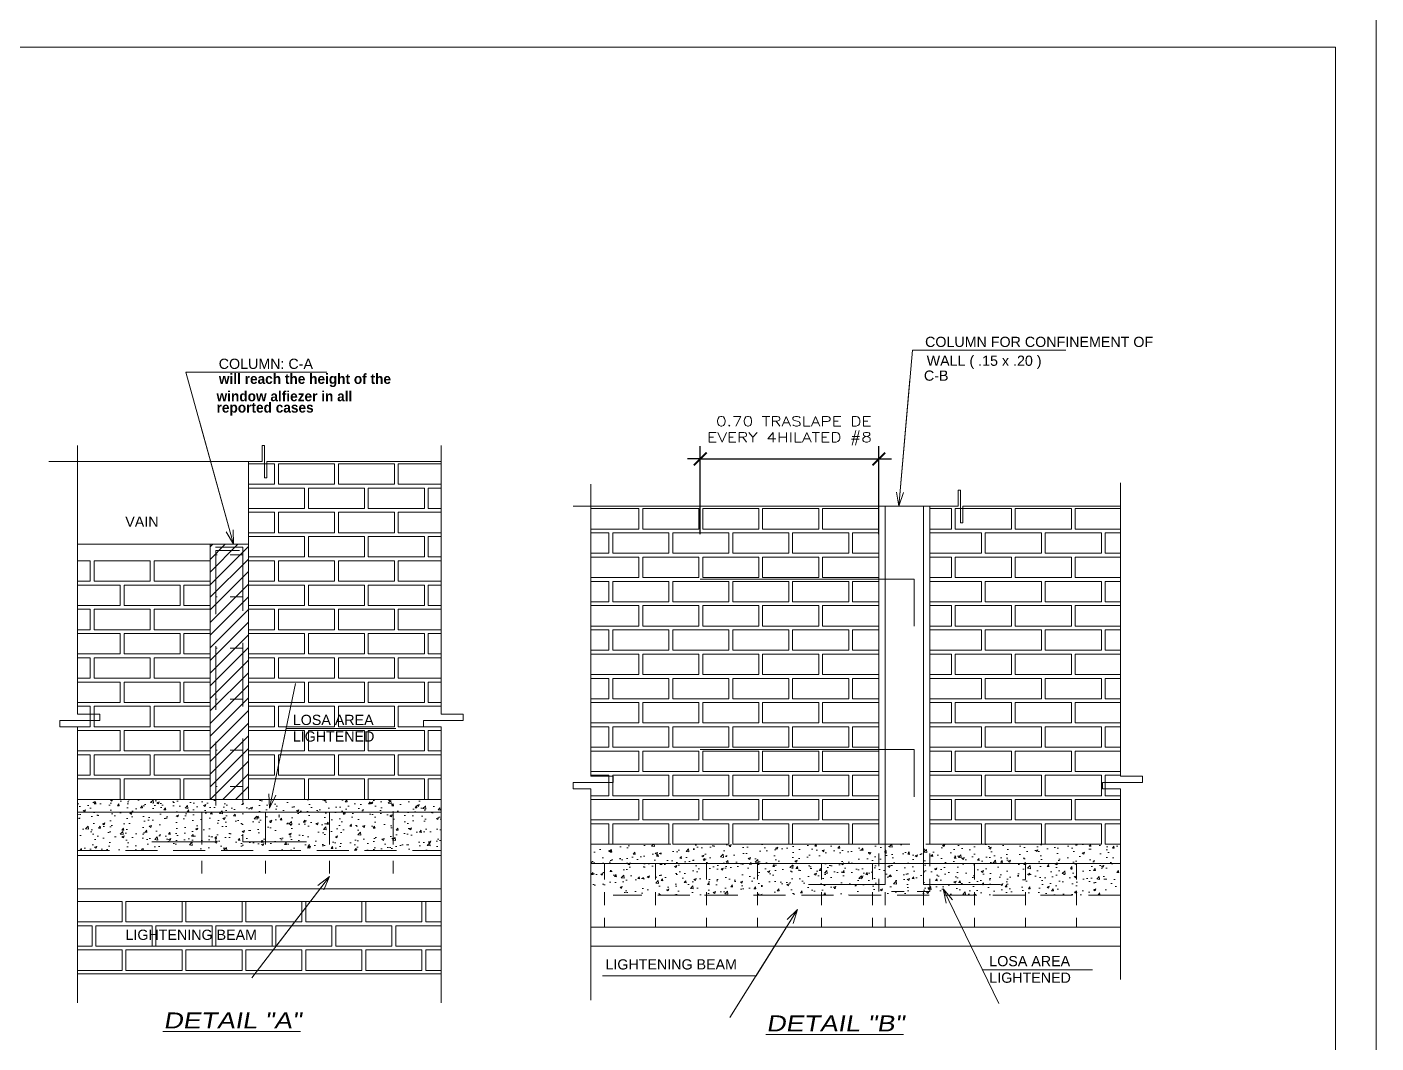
# Model space of a CAD drawing. Header units: millimetres. Extents: x -59 to 123, y 54 to 155.
# Drawn here: x 112.51 to 123.08, y 116.58 to 124.54 of the extents above; entities that cross this region are included whole.
import ezdxf

# ---------------------------------------------------------------- set-up
doc = ezdxf.new("R2010")
doc.units = ezdxf.units.MM
for name, pattern in [('CONTINUA', [0]), ('DASHDOT', [25.4, 12.7, -6.35, 0, -6.35]), ('DASHED', [0.75, 0.5, -0.25]), ('DASHED2', [0.375, 0.25, -0.125]), ('RAYITAS', [0.375, 0.25, -0.125])]:
    doc.linetypes.add(name, pattern=pattern)
doc.layers.get('0').update_dxf_attribs({"lineweight": 9})
doc.layers.get('Defpoints').update_dxf_attribs({"lineweight": 0})
for name, color, linetype, lineweight in [('.pluma1', 7, 'Continuous', 9), ('ACERO', 150, 'CONTINUA', 40), ('COTAS', 8, 'Continuous', 5), ('DET-CORTE', 86, 'Continuous', 50), ('PLUMA 2 NUEVA', 7, 'Continuous', 25), ('TEXTOS', 3, 'Continuous', 0), ('textura', 253, 'Continuous', 0), ('VIGAS', 2, 'Continuous', 25), ('viguetas', 254, 'DASHED2', 9)]:
    doc.layers.add(name, color=color, linetype=linetype, lineweight=lineweight)
doc.styles.add('ARIAL', font='arial.ttf')
doc.styles.add('LUIS', font='arial.ttf')
doc.styles.add('R80-50', font='ROMANS.shx', dxfattribs={"width": 1.3, "height": 0.075})
doc.styles.add('style2', font='bgothm.ttf')
doc.dimstyles.new('1-50', dxfattribs={"dimtxt": 0.1, "dimasz": 0.1, "dimexe": 0.1, "dimexo": 0.1, "dimgap": 0.1, "dimtad": 1, "dimzin": 1, "dimdsep": 46, "dimtxsty": 'R80-50', "dimblk": 'ARCHTICK', "dimcen": 0.09, "dimdle": 0.1, "dimclrt": 94, "dimaunit": 1, "dimadec": 4, "dimazin": 0, "dimtfac": 1, "dimtix": 1, "dimtmove": 0, "dimatfit": 3, "dimldrblk": 'ARCHTICK', "dimfxl": 1, "dimtolj": 1, "dimtzin": 0, "dimarcsym": 0})
doc.dimstyles.new('luis', dxfattribs={"dimtxt": 0.08, "dimasz": 0.05, "dimexe": 0.05, "dimexo": 0.1, "dimgap": 0.05, "dimtad": 2, "dimzin": 4, "dimdsep": 46, "dimtxsty": 'LUIS', "dimblk": 'ARCHTICK', "dimcen": 2, "dimdle": 0.05, "dimclrd": 256, "dimclre": 256, "dimclrt": 56, "dimaunit": 1, "dimadec": 0, "dimazin": 0, "dimtfac": 1, "dimtix": 1, "dimtmove": 0, "dimatfit": 3, "dimfxl": 1, "dimlwd": -1, "dimlwe": -1, "dimarcsym": 0})

# ---------------------------------------------------------------- blocks, each defined once
blk = doc.blocks.new('_ArchTick')
at = {"color": 0, "linetype": 'ByBlock', "const_width": 0.15}
blk.add_lwpolyline([(-0.5, -0.5), (0.5, 0.5)], dxfattribs=at)
blk = doc.blocks.new('*D911')
at = {"layer": 'COTAS', "color": 0, "lineweight": -2, "transparency": 16777216}
for p, q in [((117.786, 120.569), (117.786, 121.259)), ((119.186, 120.569), (119.186, 121.259)), ((117.786, 121.159), (117.686, 121.159)), ((117.786, 121.159), (119.186, 121.159)), ((119.186, 121.159), (119.286, 121.159))]:
    blk.add_line(p, q, dxfattribs=at)
at = {"layer": 'Defpoints', "color": 0, "transparency": 16777216}
for p in [(119.186, 121.159), (117.786, 120.469), (119.186, 120.469)]:
    blk.add_point(p, dxfattribs=at)
at = {"layer": 'COTAS', "color": 0, "lineweight": -2, "transparency": 16777216, "xscale": 0.1, "yscale": 0.1, "zscale": 0.1}
blk.add_blockref('_ArchTick', (117.786, 121.159), dxfattribs=at)
at = {"layer": 'COTAS', "color": 0, "lineweight": -2, "transparency": 16777216, "xscale": 0.1, "yscale": 0.1, "zscale": 0.1, "rotation": 180}
blk.add_blockref('_ArchTick', (119.186, 121.159), dxfattribs=at)
at = {"layer": 'COTAS', "color": 94, "lineweight": 5, "transparency": 16777216, "insert": (118.486, 121.379), "char_height": 0.075, "attachment_point": 5, "style": 'R80-50'}
blk.add_mtext('\\A1; 0.70 TRASLAPE DE\\PEVERY 4HILATED #8', dxfattribs=at)

msp = doc.modelspace()

# ---------------------------------------------------------------- hatches: boundary and pattern name
at = {"layer": 'textura', "linetype": 'CONTINUA', "lineweight": 5}
h = msp.add_hatch(dxfattribs=at)
h.set_pattern_fill('_USER', color=256, scale=0.07, angle=45, style=0, pattern_type=0)
h.set_pattern_definition([(45, (113.94428, 118.490545), (-0.0494975, 0.0494975), [])])
h.paths.add_polyline_path([(114.2003, 120.4063), (113.9882, 120.4063), (113.9882, 120.0769), (114.2003, 120.0769)], flags=17)
h.paths.add_polyline_path([(114.2443, 120.4905), (113.9443, 120.4905), (113.9443, 118.4905), (113.9882, 118.4905), (113.9882, 120.4063), (114.2003, 120.4063), (114.2003, 118.4905), (114.2443, 118.4905)])
h.paths.add_polyline_path([(114.2003, 120.0769), (113.9882, 120.0769), (113.9882, 119.6769), (114.2003, 119.6769)], flags=17)
h.paths.add_polyline_path([(114.2003, 119.6769), (113.9882, 119.6769), (113.9882, 119.2769), (114.2003, 119.2769)], flags=17)
h.paths.add_polyline_path([(114.2003, 119.2769), (113.9882, 119.2769), (113.9882, 118.8769), (114.2003, 118.8769)], flags=17)
h.paths.add_polyline_path([(114.2003, 118.8769), (113.9882, 118.8769), (113.9882, 118.5905), (114.2003, 118.5905)], flags=17)
h.paths.add_polyline_path([(114.2003, 118.5905), (113.9882, 118.5905), (113.9882, 118.4905), (114.2003, 118.4905)], flags=17)
at = {"layer": 'textura', "linetype": 'CONTINUA', "lineweight": 5, "ltscale": 0.01}
h = msp.add_hatch(dxfattribs=at)
h.set_pattern_fill('AR-CONC', color=256, scale=0.001, style=0)
h.set_pattern_definition([(50, (113.18019, 221.64118), (0.18218467, -0.01593909), [0.01905, -0.20955]), (355, (113.18019, 221.64118), (-0.03524283, 0.19105664), [0.01524, -0.16764]), (100.451, (113.19537, 221.63985), (0.1469425, 0.1751167), [0.01619, -0.17809]), (46.1842, (113.18019, 221.69198), (0.27107904, -0.04204233), [0.028575, -0.314325]), (96.6356, (113.20278, 221.68848), (0.23740423, 0.24742556), [0.024285, -0.267135]), (351.184, (113.1802, 221.69198), (0.2374046, 0.2474251), [0.02286, -0.25146]), (21, (113.20559, 221.67928), (0.15161488, -0.10226552), [0.01905, -0.20955]), (326, (113.20559, 221.67928), (0.06180203, 0.18418797), [0.01524, -0.16764]), (71.4514, (113.21822, 221.67076), (0.2134165, 0.08192286), [0.01619, -0.17809]), (37.5, (113.18019, 221.64118), (0.003088603, 0.08455504), [0, -0.165608, 0, -0.17018, 0, -0.168275]), (7.5, (113.18019, 221.64118), (0.06681966, 0.100180575), [0, -0.097028, 0, -0.161798, 0, -0.064135]), (327.5, (113.123546, 221.64118), (0.135590595, -0.005728744), [0, -0.0635, 0, -0.19812, 0, -0.26289]), (317.5, (113.09815, 221.64118), (0.14812918, 0.02542649), [0, -0.08255, 0, -0.131572, 0, -0.18669])])
h.paths.add_polyline_path([(112.9055, 118.3905), (112.9055, 118.0905), (113.8793, 118.0905), (113.8793, 118.3905)])
h.paths.add_polyline_path([(113.9882, 118.3905), (113.8793, 118.3905), (113.8793, 118.1579), (113.9882, 118.1579)], flags=17)
h.paths.add_polyline_path([(114.3793, 118.0905), (114.3793, 118.1579), (114.2003, 118.1579), (114.2003, 118.3905), (113.9882, 118.3905), (113.9882, 118.1579), (113.8793, 118.1579), (113.8793, 118.0905)])
h.paths.add_polyline_path([(114.3793, 118.3905), (114.2003, 118.3905), (114.2003, 118.1579), (114.3793, 118.1579)])
h.paths.add_polyline_path([(114.3793, 118.3905), (114.3793, 118.0905), (114.8793, 118.0905), (114.8793, 118.3905)])
h.paths.add_polyline_path([(115.3793, 118.0905), (115.3793, 118.3905), (114.8793, 118.3905), (114.8793, 118.0905)])
h.paths.add_polyline_path([(115.3793, 118.0905), (115.7558, 118.0905), (115.7558, 118.3905), (115.3793, 118.3905)])
h.paths.add_polyline_path([(115.7558, 118.3905), (115.7558, 118.4905), (115.6543, 118.4905), (114.2003, 118.4905), (114.2003, 118.3905)])
h.paths.add_polyline_path([(113.9882, 118.4905), (113.9882, 118.3905), (114.2003, 118.3905), (114.2003, 118.4905)])
h.paths.add_polyline_path([(113.9882, 118.3905), (113.9882, 118.4905), (112.9055, 118.4905), (112.9055, 118.3905)])
h = msp.add_hatch(dxfattribs=at)
h.set_pattern_fill('AR-CONC', color=256, scale=0.001, style=0)
h.set_pattern_definition([(50, (118.40054, 228.48972), (0.18218467, -0.01593909), [0.01905, -0.20955]), (355, (118.40054, 228.48972), (-0.03524283, 0.19105664), [0.01524, -0.16764]), (100.451, (118.41572, 228.48839), (0.1469425, 0.1751167), [0.01619, -0.17809]), (46.1842, (118.40054, 228.54052), (0.27107904, -0.04204233), [0.028575, -0.314325]), (96.6356, (118.42313, 228.537), (0.23740423, 0.24742556), [0.024285, -0.267135]), (351.184, (118.40054, 228.54052), (0.2374046, 0.2474251), [0.02286, -0.25146]), (21, (118.42594, 228.52782), (0.15161488, -0.10226552), [0.01905, -0.20955]), (326, (118.42594, 228.52782), (0.06180203, 0.18418797), [0.01524, -0.16764]), (71.4514, (118.43857, 228.5193), (0.2134165, 0.08192286), [0.01619, -0.17809]), (37.5, (118.400535, 228.489717), (0.003088603, 0.08455504), [0, -0.165608, 0, -0.17018, 0, -0.168275]), (7.5, (118.400535, 228.48972), (0.06681966, 0.100180575), [0, -0.097028, 0, -0.161798, 0, -0.064135]), (327.5, (118.343893, 228.489717), (0.135590595, -0.005728744), [0, -0.0635, 0, -0.19812, 0, -0.26289]), (317.5, (118.31849, 228.48972), (0.14812918, 0.02542649), [0, -0.08255, 0, -0.131572, 0, -0.18669])])
h.paths.add_polyline_path([(121.0797, 117.7393), (121.0797, 118.1393), (116.9296, 118.1393), (116.9296, 117.7845), (117.1026, 117.7845), (117.1026, 117.7393)])

# ---------------------------------------------------------------- linework, layer by layer
at = {"layer": '.pluma1', "linetype": 'CONTINUA', "lineweight": 5}
for p, q in [((119.1855, 118.1393), (119.1855, 120.7876)), ((119.5855, 118.1393), (119.5855, 120.7876))]:
    msp.add_line(p, q, dxfattribs=at)
at = {"layer": '.pluma1', "linetype": 'DASHED', "lineweight": 5, "ltscale": 0.1}
for p, q in [((119.1855, 117.7675), (119.1855, 118.115)), ((119.5855, 117.7675), (119.5855, 118.1189))]:
    msp.add_line(p, q, dxfattribs=at)
msp.add_lwpolyline([(119.5855, 117.7675), (119.1855, 117.7675)], dxfattribs=at)
at = {"layer": 'ACERO', "linetype": 'CONTINUA', "lineweight": 5}
msp.add_line((112.9055, 118.0515), (115.7558, 118.0515), dxfattribs=at)
at = {"layer": 'ACERO', "lineweight": 5}
for p, q in [((116.9296, 117.9893), (121.0797, 117.9893)), ((121.0797, 117.4893), (116.9296, 117.4893))]:
    msp.add_line(p, q, dxfattribs=at)
for points in [[(119.2355, 120.7876), (119.2355, 117.8227), (118.6355, 117.8227)], [(119.5355, 120.7876), (119.5355, 117.8227), (120.1355, 117.8227)], [(117.7855, 120.2178), (119.4619, 120.2178), (119.4619, 119.8473)], [(117.7855, 118.882), (119.4619, 118.882), (119.4619, 118.5114)]]:
    msp.add_lwpolyline(points, dxfattribs=at)
at = {"layer": 'ACERO', "linetype": 'DASHED', "lineweight": 5}
for points in [[(113.9855, 120.4679), (114.2003, 120.4679), (114.2003, 118.1579), (114.8003, 118.1579)], [(114.175, 120.4423), (113.9882, 120.4423), (113.9882, 118.1579), (113.3882, 118.1579)]]:
    msp.add_lwpolyline(points, dxfattribs=at)
at = {"layer": 'ACERO', "linetype": 'CONTINUA', "lineweight": 5}
for points in [[(112.9055, 118.3905), (115.7558, 118.3905)], [(112.9055, 117.7905), (115.7558, 117.7905)]]:
    msp.add_lwpolyline(points, dxfattribs=at)
at = {"layer": 'COTAS', "lineweight": 5}
for points in [[(112.9055, 121.2644), (112.9055, 119.1589), (113.0785, 119.1589), (113.0785, 119.11), (112.7658, 119.11), (112.7658, 119.0598), (112.9055, 119.0598), (112.9055, 116.8968)], [(115.7558, 121.2644), (115.7558, 119.1589), (115.9287, 119.1589), (115.9287, 119.11), (115.6161, 119.11), (115.6161, 119.0598), (115.7558, 119.0598), (115.7558, 116.8968)], [(116.9296, 120.9605), (116.9296, 118.673), (117.1026, 118.673), (117.1026, 118.6241), (116.7899, 118.6241), (116.7899, 118.574), (116.9296, 118.574), (116.9296, 116.9171)], [(121.0797, 120.9708), (121.0797, 118.673), (121.2526, 118.673), (121.2526, 118.6241), (120.94, 118.6241), (120.94, 118.574), (121.0797, 118.574), (121.0797, 117.0793)]]:
    msp.add_lwpolyline(points, dxfattribs=at)
at = {"layer": 'Defpoints', "lineweight": 5, "ltscale": 0.5}
msp.add_lwpolyline([(78.8336, 94.9209), (123.0836, 94.9209), (123.0836, 124.7036), (78.8336, 124.7036)], close=True, dxfattribs=at)
at = {"layer": 'DET-CORTE', "lineweight": 5, "ltscale": 0.5}
msp.add_lwpolyline([(79.1516, 95.2389), (122.7657, 95.2389), (122.7657, 124.3856), (79.1516, 124.3856)], close=True, dxfattribs=at)
at = {"layer": 'PLUMA 2 NUEVA', "linetype": 'RAYITAS', "lineweight": 5}
for p, q in [((116.9296, 118.1393), (121.0797, 118.1393)), ((121.0797, 117.7393), (117.1026, 117.7393))]:
    msp.add_line(p, q, dxfattribs=at)
at = {"layer": 'PLUMA 2 NUEVA', "linetype": 'DASHDOT', "lineweight": 5, "ltscale": 0.01}
for p, q in [((117.0355, 117.9893), (117.0355, 117.4893)), ((117.4355, 117.9893), (117.4355, 117.4893)), ((117.8355, 117.9893), (117.8355, 117.4893)), ((118.2355, 117.9893), (118.2355, 117.4893)), ((118.7355, 117.9893), (118.7355, 117.4893)), ((119.1355, 117.9893), (119.1355, 117.4893)), ((119.2355, 117.9893), (119.2355, 117.4893)), ((119.5355, 117.9893), (119.5355, 117.4893)), ((119.9355, 117.9893), (119.9355, 117.4893)), ((120.3355, 117.9893), (120.3355, 117.4893)), ((120.7355, 117.9893), (120.7355, 117.4893))]:
    msp.add_line(p, q, dxfattribs=at)
at = {"layer": 'PLUMA 2 NUEVA', "linetype": 'CONTINUA', "lineweight": 5}
msp.add_line((116.9296, 117.3393), (121.0797, 117.3393), dxfattribs=at)
at = {"layer": 'textura', "linetype": 'CONTINUA', "lineweight": 5}
for p, q in [((113.9443, 120.4905), (113.9443, 118.4905)), ((114.2443, 120.4905), (114.2443, 118.4905))]:
    msp.add_line(p, q, dxfattribs=at)
for points in [[(112.6793, 121.1388), (114.353, 121.1388), (114.353, 121.2655), (114.3712, 121.2655), (114.3712, 121.0097), (114.3894, 121.0097), (114.3894, 121.1388), (115.7558, 121.1388)], [(112.9055, 120.4905), (114.2443, 120.4905), (114.2443, 121.1388)], [(114.2443, 121.1205), (114.4493, 121.1205), (114.4493, 120.9605), (114.2443, 120.9605)], [(115.7558, 121.1205), (115.4193, 121.1205), (115.4193, 120.9605), (115.7558, 120.9605)], [(115.7558, 120.9305), (115.6543, 120.9305), (115.6543, 120.7705), (115.7558, 120.7705)], [(116.7899, 120.7876), (119.8071, 120.7876), (119.8071, 120.9142), (119.8252, 120.9142), (119.8252, 120.6584), (119.8434, 120.6584), (119.8434, 120.7876), (121.0797, 120.7876)], [(116.9296, 120.7693), (117.3055, 120.7693), (117.3055, 120.6093), (116.9296, 120.6093)], [(121.0797, 120.7693), (120.7255, 120.7693), (120.7255, 120.6093), (121.0797, 120.6093)], [(114.2443, 120.7405), (114.4493, 120.7405), (114.4493, 120.5805), (114.2443, 120.5805)], [(115.7558, 120.7405), (115.4193, 120.7405), (115.4193, 120.5805), (115.7558, 120.5805)], [(116.9296, 120.4193), (117.0705, 120.4193), (117.0705, 120.5793), (116.9296, 120.5793)], [(121.0797, 120.5793), (120.9605, 120.5793), (120.9605, 120.4193), (121.0797, 120.4193)], [(115.7558, 120.5505), (115.6543, 120.5505), (115.6543, 120.3905), (115.7558, 120.3905)], [(112.9055, 120.2005), (113.0043, 120.2005), (113.0043, 120.3605), (112.9055, 120.3605)], [(114.2443, 120.3605), (114.4493, 120.3605), (114.4493, 120.2005), (114.2443, 120.2005)], [(115.7558, 120.3605), (115.4193, 120.3605), (115.4193, 120.2005), (115.7558, 120.2005)], [(116.9296, 120.3893), (117.3055, 120.3893), (117.3055, 120.2293), (116.9296, 120.2293)], [(121.0797, 120.3893), (120.7255, 120.3893), (120.7255, 120.2293), (121.0797, 120.2293)], [(112.9055, 120.0105), (113.2393, 120.0105), (113.2393, 120.1705), (112.9055, 120.1705)], [(115.7558, 120.1705), (115.6543, 120.1705), (115.6543, 120.0105), (115.7558, 120.0105)], [(116.9296, 120.0393), (117.0705, 120.0393), (117.0705, 120.1993), (116.9296, 120.1993)], [(121.0797, 120.1993), (120.9605, 120.1993), (120.9605, 120.0393), (121.0797, 120.0393)], [(112.9055, 119.8205), (113.0043, 119.8205), (113.0043, 119.9805), (112.9055, 119.9805)], [(114.2443, 119.9805), (114.4493, 119.9805), (114.4493, 119.8205), (114.2443, 119.8205)], [(115.7558, 119.9805), (115.4193, 119.9805), (115.4193, 119.8205), (115.7558, 119.8205)], [(116.9296, 120.0093), (117.3055, 120.0093), (117.3055, 119.8493), (116.9296, 119.8493)], [(121.0797, 120.0093), (120.7255, 120.0093), (120.7255, 119.8493), (121.0797, 119.8493)], [(116.9296, 119.6593), (117.0705, 119.6593), (117.0705, 119.8193), (116.9296, 119.8193)], [(121.0797, 119.8193), (120.9605, 119.8193), (120.9605, 119.6593), (121.0797, 119.6593)], [(112.9055, 119.6305), (113.2393, 119.6305), (113.2393, 119.7905), (112.9055, 119.7905)], [(115.7558, 119.7905), (115.6543, 119.7905), (115.6543, 119.6305), (115.7558, 119.6305)], [(116.9296, 119.6293), (117.3055, 119.6293), (117.3055, 119.4693), (116.9296, 119.4693)], [(121.0797, 119.6293), (120.7255, 119.6293), (120.7255, 119.4693), (121.0797, 119.4693)], [(112.9055, 119.4405), (113.0043, 119.4405), (113.0043, 119.6005), (112.9055, 119.6005)], [(114.2443, 119.6005), (114.4493, 119.6005), (114.4493, 119.4405), (114.2443, 119.4405)], [(115.7558, 119.6005), (115.4193, 119.6005), (115.4193, 119.4405), (115.7558, 119.4405)], [(112.9055, 119.2505), (113.2393, 119.2505), (113.2393, 119.4105), (112.9055, 119.4105)], [(115.7558, 119.4105), (115.6543, 119.4105), (115.6543, 119.2505), (115.7558, 119.2505)], [(116.9296, 119.2793), (117.0705, 119.2793), (117.0705, 119.4393), (116.9296, 119.4393)], [(121.0797, 119.4393), (120.9605, 119.4393), (120.9605, 119.2793), (121.0797, 119.2793)], [(112.7658, 119.0605), (113.0043, 119.0605), (113.0043, 119.2205), (112.9055, 119.2205)], [(114.2443, 119.2205), (114.4493, 119.2205), (114.4493, 119.0605), (114.2443, 119.0605)], [(115.7558, 119.2205), (115.4193, 119.2205), (115.4193, 119.0605), (115.6161, 119.0605)], [(116.9296, 119.2493), (117.3055, 119.2493), (117.3055, 119.0893), (116.9296, 119.0893)], [(121.0797, 119.2493), (120.7255, 119.2493), (120.7255, 119.0893), (121.0797, 119.0893)], [(112.9055, 118.8705), (113.2393, 118.8705), (113.2393, 119.0305), (112.9055, 119.0305)], [(115.7558, 119.0305), (115.6543, 119.0305), (115.6543, 118.8705), (115.7558, 118.8705)], [(116.9296, 118.8993), (117.0705, 118.8993), (117.0705, 119.0593), (116.9296, 119.0593)], [(121.0797, 119.0593), (120.9605, 119.0593), (120.9605, 118.8993), (121.0797, 118.8993)], [(116.9296, 118.8693), (117.3055, 118.8693), (117.3055, 118.7093), (116.9296, 118.7093)], [(121.0797, 118.8693), (120.7255, 118.8693), (120.7255, 118.7093), (121.0797, 118.7093)], [(112.9055, 118.6805), (113.0043, 118.6805), (113.0043, 118.8405), (112.9055, 118.8405)], [(114.2443, 118.8405), (114.4493, 118.8405), (114.4493, 118.6805), (114.2443, 118.6805)], [(115.7558, 118.8405), (115.4193, 118.8405), (115.4193, 118.6805), (115.7558, 118.6805)], [(116.9296, 118.5193), (117.0705, 118.5193), (117.0705, 118.6793), (116.9296, 118.6793)], [(121.0797, 118.6793), (120.9605, 118.6793), (120.9605, 118.5193), (121.0797, 118.5193)], [(112.9055, 118.4905), (113.2393, 118.4905), (113.2393, 118.6505), (112.9055, 118.6505)], [(115.7558, 118.6505), (115.6543, 118.6505), (115.6543, 118.4905), (115.7558, 118.4905)], [(116.9296, 118.4893), (117.3055, 118.4893), (117.3055, 118.3293), (116.9296, 118.3293)], [(121.0797, 118.4893), (120.7255, 118.4893), (120.7255, 118.3293), (121.0797, 118.3293)], [(116.9296, 118.1393), (117.0705, 118.1393), (117.0705, 118.2993), (116.9296, 118.2993)], [(121.0797, 118.2993), (120.9605, 118.2993), (120.9605, 118.1393), (121.0797, 118.1393)], [(112.9055, 117.5305), (113.2543, 117.5305), (113.2543, 117.6905), (112.9055, 117.6905)], [(115.7558, 117.6905), (115.6343, 117.6905), (115.6343, 117.5305), (115.7558, 117.5305)], [(112.9055, 117.5005), (113.0193, 117.5005), (113.0193, 117.3405), (112.9055, 117.3405)], [(115.7558, 117.3405), (115.3993, 117.3405), (115.3993, 117.5005), (115.7558, 117.5005)], [(112.9055, 117.1505), (113.2543, 117.1505), (113.2543, 117.3105), (112.9055, 117.3105)], [(115.7558, 117.3105), (115.6343, 117.3105), (115.6343, 117.1505), (115.7558, 117.1505)], [(112.9055, 117.1236), (115.7558, 117.1236)]]:
    msp.add_lwpolyline(points, dxfattribs=at)
for points in [[(114.9193, 121.1205), (114.4793, 121.1205), (114.4793, 120.9605), (114.9193, 120.9605)], [(114.9493, 121.1205), (115.3893, 121.1205), (115.3893, 120.9605), (114.9493, 120.9605)], [(114.6843, 120.9305), (114.2443, 120.9305), (114.2443, 120.7705), (114.6843, 120.7705)], [(115.1543, 120.9305), (114.7143, 120.9305), (114.7143, 120.7705), (115.1543, 120.7705)], [(115.6243, 120.9305), (115.1843, 120.9305), (115.1843, 120.7705), (115.6243, 120.7705)], [(117.7755, 120.7693), (117.3355, 120.7693), (117.3355, 120.6093), (117.7755, 120.6093)], [(117.8055, 120.7693), (118.2455, 120.7693), (118.2455, 120.6093), (117.8055, 120.6093)], [(118.7155, 120.7693), (118.2755, 120.7693), (118.2755, 120.6093), (118.7155, 120.6093)], [(118.7455, 120.7693), (119.1855, 120.7693), (119.1855, 120.6093), (118.7455, 120.6093)], [(119.7555, 120.7693), (119.5855, 120.7693), (119.5855, 120.6093), (119.7555, 120.6093)], [(120.2255, 120.7693), (119.7855, 120.7693), (119.7855, 120.6093), (120.2255, 120.6093)], [(120.6955, 120.7693), (120.2555, 120.7693), (120.2555, 120.6093), (120.6955, 120.6093)], [(114.9193, 120.7405), (114.4793, 120.7405), (114.4793, 120.5805), (114.9193, 120.5805)], [(114.9493, 120.7405), (115.3893, 120.7405), (115.3893, 120.5805), (114.9493, 120.5805)], [(117.5405, 120.5793), (117.1005, 120.5793), (117.1005, 120.4193), (117.5405, 120.4193)], [(118.0105, 120.5793), (117.5705, 120.5793), (117.5705, 120.4193), (118.0105, 120.4193)], [(118.4805, 120.5793), (118.0405, 120.5793), (118.0405, 120.4193), (118.4805, 120.4193)], [(118.9505, 120.5793), (118.5105, 120.5793), (118.5105, 120.4193), (118.9505, 120.4193)], [(119.1855, 120.5793), (118.9805, 120.5793), (118.9805, 120.4193), (119.1855, 120.4193)], [(119.9905, 120.5793), (119.5855, 120.5793), (119.5855, 120.4193), (119.9905, 120.4193)], [(120.4605, 120.5793), (120.0205, 120.5793), (120.0205, 120.4193), (120.4605, 120.4193)], [(120.9305, 120.5793), (120.4905, 120.5793), (120.4905, 120.4193), (120.9305, 120.4193)], [(114.6843, 120.5505), (114.2443, 120.5505), (114.2443, 120.3905), (114.6843, 120.3905)], [(115.1543, 120.5505), (114.7143, 120.5505), (114.7143, 120.3905), (115.1543, 120.3905)], [(115.6243, 120.5505), (115.1843, 120.5505), (115.1843, 120.3905), (115.6243, 120.3905)], [(113.4743, 120.3605), (113.0343, 120.3605), (113.0343, 120.2005), (113.4743, 120.2005)], [(113.9443, 120.3605), (113.5043, 120.3605), (113.5043, 120.2005), (113.9443, 120.2005)], [(114.9193, 120.3605), (114.4793, 120.3605), (114.4793, 120.2005), (114.9193, 120.2005)], [(114.9493, 120.3605), (115.3893, 120.3605), (115.3893, 120.2005), (114.9493, 120.2005)], [(117.7755, 120.3893), (117.3355, 120.3893), (117.3355, 120.2293), (117.7755, 120.2293)], [(117.8055, 120.3893), (118.2455, 120.3893), (118.2455, 120.2293), (117.8055, 120.2293)], [(118.7155, 120.3893), (118.2755, 120.3893), (118.2755, 120.2293), (118.7155, 120.2293)], [(118.7455, 120.3893), (119.1855, 120.3893), (119.1855, 120.2293), (118.7455, 120.2293)], [(119.7555, 120.3893), (119.5855, 120.3893), (119.5855, 120.2293), (119.7555, 120.2293)], [(120.2255, 120.3893), (119.7855, 120.3893), (119.7855, 120.2293), (120.2255, 120.2293)], [(120.6955, 120.3893), (120.2555, 120.3893), (120.2555, 120.2293), (120.6955, 120.2293)], [(113.7093, 120.1705), (113.2693, 120.1705), (113.2693, 120.0105), (113.7093, 120.0105)], [(113.9443, 120.1705), (113.7393, 120.1705), (113.7393, 120.0105), (113.9443, 120.0105)], [(114.6843, 120.1705), (114.2443, 120.1705), (114.2443, 120.0105), (114.6843, 120.0105)], [(115.1543, 120.1705), (114.7143, 120.1705), (114.7143, 120.0105), (115.1543, 120.0105)], [(115.6243, 120.1705), (115.1843, 120.1705), (115.1843, 120.0105), (115.6243, 120.0105)], [(117.5405, 120.1993), (117.1005, 120.1993), (117.1005, 120.0393), (117.5405, 120.0393)], [(118.0105, 120.1993), (117.5705, 120.1993), (117.5705, 120.0393), (118.0105, 120.0393)], [(118.4805, 120.1993), (118.0405, 120.1993), (118.0405, 120.0393), (118.4805, 120.0393)], [(118.9505, 120.1993), (118.5105, 120.1993), (118.5105, 120.0393), (118.9505, 120.0393)], [(119.1855, 120.1993), (118.9805, 120.1993), (118.9805, 120.0393), (119.1855, 120.0393)], [(119.9905, 120.1993), (119.5855, 120.1993), (119.5855, 120.0393), (119.9905, 120.0393)], [(120.4605, 120.1993), (120.0205, 120.1993), (120.0205, 120.0393), (120.4605, 120.0393)], [(120.9305, 120.1993), (120.4905, 120.1993), (120.4905, 120.0393), (120.9305, 120.0393)], [(113.4743, 119.9805), (113.0343, 119.9805), (113.0343, 119.8205), (113.4743, 119.8205)], [(113.5043, 119.9805), (113.9443, 119.9805), (113.9443, 119.8205), (113.5043, 119.8205)], [(114.9193, 119.9805), (114.4793, 119.9805), (114.4793, 119.8205), (114.9193, 119.8205)], [(114.9493, 119.9805), (115.3893, 119.9805), (115.3893, 119.8205), (114.9493, 119.8205)], [(117.7755, 120.0093), (117.3355, 120.0093), (117.3355, 119.8493), (117.7755, 119.8493)], [(117.8055, 120.0093), (118.2455, 120.0093), (118.2455, 119.8493), (117.8055, 119.8493)], [(118.7155, 120.0093), (118.2755, 120.0093), (118.2755, 119.8493), (118.7155, 119.8493)], [(118.7455, 120.0093), (119.1855, 120.0093), (119.1855, 119.8493), (118.7455, 119.8493)], [(119.7555, 120.0093), (119.5855, 120.0093), (119.5855, 119.8493), (119.7555, 119.8493)], [(120.2255, 120.0093), (119.7855, 120.0093), (119.7855, 119.8493), (120.2255, 119.8493)], [(120.6955, 120.0093), (120.2555, 120.0093), (120.2555, 119.8493), (120.6955, 119.8493)], [(117.5405, 119.8193), (117.1005, 119.8193), (117.1005, 119.6593), (117.5405, 119.6593)], [(118.0105, 119.8193), (117.5705, 119.8193), (117.5705, 119.6593), (118.0105, 119.6593)], [(118.4805, 119.8193), (118.0405, 119.8193), (118.0405, 119.6593), (118.4805, 119.6593)], [(118.9505, 119.8193), (118.5105, 119.8193), (118.5105, 119.6593), (118.9505, 119.6593)], [(119.1855, 119.8193), (118.9805, 119.8193), (118.9805, 119.6593), (119.1855, 119.6593)], [(119.9905, 119.8193), (119.5855, 119.8193), (119.5855, 119.6593), (119.9905, 119.6593)], [(120.4605, 119.8193), (120.0205, 119.8193), (120.0205, 119.6593), (120.4605, 119.6593)], [(120.9305, 119.8193), (120.4905, 119.8193), (120.4905, 119.6593), (120.9305, 119.6593)], [(113.7093, 119.7905), (113.2693, 119.7905), (113.2693, 119.6305), (113.7093, 119.6305)], [(113.9443, 119.7905), (113.7393, 119.7905), (113.7393, 119.6305), (113.9443, 119.6305)], [(114.6843, 119.7905), (114.2443, 119.7905), (114.2443, 119.6305), (114.6843, 119.6305)], [(115.1543, 119.7905), (114.7143, 119.7905), (114.7143, 119.6305), (115.1543, 119.6305)], [(115.6243, 119.7905), (115.1843, 119.7905), (115.1843, 119.6305), (115.6243, 119.6305)], [(117.7755, 119.6293), (117.3355, 119.6293), (117.3355, 119.4693), (117.7755, 119.4693)], [(117.8055, 119.6293), (118.2455, 119.6293), (118.2455, 119.4693), (117.8055, 119.4693)], [(118.7155, 119.6293), (118.2755, 119.6293), (118.2755, 119.4693), (118.7155, 119.4693)], [(118.7455, 119.6293), (119.1855, 119.6293), (119.1855, 119.4693), (118.7455, 119.4693)], [(119.7555, 119.6293), (119.5855, 119.6293), (119.5855, 119.4693), (119.7555, 119.4693)], [(120.2255, 119.6293), (119.7855, 119.6293), (119.7855, 119.4693), (120.2255, 119.4693)], [(120.6955, 119.6293), (120.2555, 119.6293), (120.2555, 119.4693), (120.6955, 119.4693)], [(113.4743, 119.6005), (113.0343, 119.6005), (113.0343, 119.4405), (113.4743, 119.4405)], [(113.9443, 119.6005), (113.5043, 119.6005), (113.5043, 119.4405), (113.9443, 119.4405)], [(114.9193, 119.6005), (114.4793, 119.6005), (114.4793, 119.4405), (114.9193, 119.4405)], [(114.9493, 119.6005), (115.3893, 119.6005), (115.3893, 119.4405), (114.9493, 119.4405)], [(113.7093, 119.4105), (113.2693, 119.4105), (113.2693, 119.2505), (113.7093, 119.2505)], [(113.9443, 119.4105), (113.7393, 119.4105), (113.7393, 119.2505), (113.9443, 119.2505)], [(114.6843, 119.4105), (114.2443, 119.4105), (114.2443, 119.2505), (114.6843, 119.2505)], [(115.1543, 119.4105), (114.7143, 119.4105), (114.7143, 119.2505), (115.1543, 119.2505)], [(115.6243, 119.4105), (115.1843, 119.4105), (115.1843, 119.2505), (115.6243, 119.2505)], [(117.5405, 119.4393), (117.1005, 119.4393), (117.1005, 119.2793), (117.5405, 119.2793)], [(118.0105, 119.4393), (117.5705, 119.4393), (117.5705, 119.2793), (118.0105, 119.2793)], [(118.4805, 119.4393), (118.0405, 119.4393), (118.0405, 119.2793), (118.4805, 119.2793)], [(118.9505, 119.4393), (118.5105, 119.4393), (118.5105, 119.2793), (118.9505, 119.2793)], [(119.1855, 119.4393), (118.9805, 119.4393), (118.9805, 119.2793), (119.1855, 119.2793)], [(119.9905, 119.4393), (119.5855, 119.4393), (119.5855, 119.2793), (119.9905, 119.2793)], [(120.4605, 119.4393), (120.0205, 119.4393), (120.0205, 119.2793), (120.4605, 119.2793)], [(120.9305, 119.4393), (120.4905, 119.4393), (120.4905, 119.2793), (120.9305, 119.2793)], [(113.4743, 119.2205), (113.0343, 119.2205), (113.0343, 119.0605), (113.4743, 119.0605)], [(113.5043, 119.2205), (113.9443, 119.2205), (113.9443, 119.0605), (113.5043, 119.0605)], [(114.9193, 119.2205), (114.4793, 119.2205), (114.4793, 119.0605), (114.9193, 119.0605)], [(114.9493, 119.2205), (115.3893, 119.2205), (115.3893, 119.0605), (114.9493, 119.0605)], [(117.7755, 119.2493), (117.3355, 119.2493), (117.3355, 119.0893), (117.7755, 119.0893)], [(117.8055, 119.2493), (118.2455, 119.2493), (118.2455, 119.0893), (117.8055, 119.0893)], [(118.7155, 119.2493), (118.2755, 119.2493), (118.2755, 119.0893), (118.7155, 119.0893)], [(118.7455, 119.2493), (119.1855, 119.2493), (119.1855, 119.0893), (118.7455, 119.0893)], [(119.7555, 119.2493), (119.5855, 119.2493), (119.5855, 119.0893), (119.7555, 119.0893)], [(120.2255, 119.2493), (119.7855, 119.2493), (119.7855, 119.0893), (120.2255, 119.0893)], [(120.6955, 119.2493), (120.2555, 119.2493), (120.2555, 119.0893), (120.6955, 119.0893)], [(113.7093, 119.0305), (113.2693, 119.0305), (113.2693, 118.8705), (113.7093, 118.8705)], [(113.9443, 119.0305), (113.7393, 119.0305), (113.7393, 118.8705), (113.9443, 118.8705)], [(114.6843, 119.0305), (114.2443, 119.0305), (114.2443, 118.8705), (114.6843, 118.8705)], [(115.1543, 119.0305), (114.7143, 119.0305), (114.7143, 118.8705), (115.1543, 118.8705)], [(115.6243, 119.0305), (115.1843, 119.0305), (115.1843, 118.8705), (115.6243, 118.8705)], [(117.5405, 119.0593), (117.1005, 119.0593), (117.1005, 118.8993), (117.5405, 118.8993)], [(118.0105, 119.0593), (117.5705, 119.0593), (117.5705, 118.8993), (118.0105, 118.8993)], [(118.4805, 119.0593), (118.0405, 119.0593), (118.0405, 118.8993), (118.4805, 118.8993)], [(118.9505, 119.0593), (118.5105, 119.0593), (118.5105, 118.8993), (118.9505, 118.8993)], [(119.1855, 119.0593), (118.9805, 119.0593), (118.9805, 118.8993), (119.1855, 118.8993)], [(119.9905, 119.0593), (119.5855, 119.0593), (119.5855, 118.8993), (119.9905, 118.8993)], [(120.4605, 119.0593), (120.0205, 119.0593), (120.0205, 118.8993), (120.4605, 118.8993)], [(120.9305, 119.0593), (120.4905, 119.0593), (120.4905, 118.8993), (120.9305, 118.8993)], [(117.7755, 118.8693), (117.3355, 118.8693), (117.3355, 118.7093), (117.7755, 118.7093)], [(117.8055, 118.8693), (118.2455, 118.8693), (118.2455, 118.7093), (117.8055, 118.7093)], [(118.7155, 118.8693), (118.2755, 118.8693), (118.2755, 118.7093), (118.7155, 118.7093)], [(118.7455, 118.8693), (119.1855, 118.8693), (119.1855, 118.7093), (118.7455, 118.7093)], [(119.7555, 118.8693), (119.5855, 118.8693), (119.5855, 118.7093), (119.7555, 118.7093)], [(120.2255, 118.8693), (119.7855, 118.8693), (119.7855, 118.7093), (120.2255, 118.7093)], [(120.6955, 118.8693), (120.2555, 118.8693), (120.2555, 118.7093), (120.6955, 118.7093)], [(113.4743, 118.8405), (113.0343, 118.8405), (113.0343, 118.6805), (113.4743, 118.6805)], [(113.9443, 118.8405), (113.5043, 118.8405), (113.5043, 118.6805), (113.9443, 118.6805)], [(114.9193, 118.8405), (114.4793, 118.8405), (114.4793, 118.6805), (114.9193, 118.6805)], [(114.9493, 118.8405), (115.3893, 118.8405), (115.3893, 118.6805), (114.9493, 118.6805)], [(117.5405, 118.6793), (117.1005, 118.6793), (117.1005, 118.5193), (117.5405, 118.5193)], [(118.0105, 118.6793), (117.5705, 118.6793), (117.5705, 118.5193), (118.0105, 118.5193)], [(118.4805, 118.6793), (118.0405, 118.6793), (118.0405, 118.5193), (118.4805, 118.5193)], [(118.9505, 118.6793), (118.5105, 118.6793), (118.5105, 118.5193), (118.9505, 118.5193)], [(119.1855, 118.6793), (118.9805, 118.6793), (118.9805, 118.5193), (119.1855, 118.5193)], [(119.9905, 118.6793), (119.5855, 118.6793), (119.5855, 118.5193), (119.9905, 118.5193)], [(120.4605, 118.6793), (120.0205, 118.6793), (120.0205, 118.5193), (120.4605, 118.5193)], [(120.9305, 118.6793), (120.4905, 118.6793), (120.4905, 118.5193), (120.9305, 118.5193)], [(113.7093, 118.6505), (113.2693, 118.6505), (113.2693, 118.4905), (113.7093, 118.4905)], [(113.9443, 118.6505), (113.7393, 118.6505), (113.7393, 118.4905), (113.9443, 118.4905)], [(114.6843, 118.6505), (114.2443, 118.6505), (114.2443, 118.4905), (114.6843, 118.4905)], [(115.1543, 118.6505), (114.7143, 118.6505), (114.7143, 118.4905), (115.1543, 118.4905)], [(115.6243, 118.6505), (115.1843, 118.6505), (115.1843, 118.4905), (115.6243, 118.4905)], [(117.7755, 118.4893), (117.3355, 118.4893), (117.3355, 118.3293), (117.7755, 118.3293)], [(117.8055, 118.4893), (118.2455, 118.4893), (118.2455, 118.3293), (117.8055, 118.3293)], [(118.7155, 118.4893), (118.2755, 118.4893), (118.2755, 118.3293), (118.7155, 118.3293)], [(118.7455, 118.4893), (119.1855, 118.4893), (119.1855, 118.3293), (118.7455, 118.3293)], [(119.7555, 118.4893), (119.5855, 118.4893), (119.5855, 118.3293), (119.7555, 118.3293)], [(120.2255, 118.4893), (119.7855, 118.4893), (119.7855, 118.3293), (120.2255, 118.3293)], [(120.6955, 118.4893), (120.2555, 118.4893), (120.2555, 118.3293), (120.6955, 118.3293)], [(117.5405, 118.2993), (117.1005, 118.2993), (117.1005, 118.1393), (117.5405, 118.1393)], [(118.0105, 118.2993), (117.5705, 118.2993), (117.5705, 118.1393), (118.0105, 118.1393)], [(118.4805, 118.2993), (118.0405, 118.2993), (118.0405, 118.1393), (118.4805, 118.1393)], [(118.9505, 118.2993), (118.5105, 118.2993), (118.5105, 118.1393), (118.9505, 118.1393)], [(119.1855, 118.2993), (118.9805, 118.2993), (118.9805, 118.1393), (119.1855, 118.1393)], [(119.9905, 118.2993), (119.5855, 118.2993), (119.5855, 118.1393), (119.9905, 118.1393)], [(120.4605, 118.2993), (120.0205, 118.2993), (120.0205, 118.1393), (120.4605, 118.1393)], [(120.9305, 118.2993), (120.4905, 118.2993), (120.4905, 118.1393), (120.9305, 118.1393)], [(113.7243, 117.6905), (113.2843, 117.6905), (113.2843, 117.5305), (113.7243, 117.5305)], [(114.1943, 117.6905), (113.7543, 117.6905), (113.7543, 117.5305), (114.1943, 117.5305)], [(114.6643, 117.6905), (114.2243, 117.6905), (114.2243, 117.5305), (114.6643, 117.5305)], [(115.1343, 117.6905), (114.6943, 117.6905), (114.6943, 117.5305), (115.1343, 117.5305)], [(115.6043, 117.6905), (115.1643, 117.6905), (115.1643, 117.5305), (115.6043, 117.5305)], [(113.0493, 117.5005), (113.4893, 117.5005), (113.4893, 117.3405), (113.0493, 117.3405)], [(113.5193, 117.5005), (113.9593, 117.5005), (113.9593, 117.3405), (113.5193, 117.3405)], [(114.4293, 117.5005), (113.9893, 117.5005), (113.9893, 117.3405), (114.4293, 117.3405)], [(114.4593, 117.5005), (114.8993, 117.5005), (114.8993, 117.3405), (114.4593, 117.3405)], [(115.3693, 117.5005), (114.9293, 117.5005), (114.9293, 117.3405), (115.3693, 117.3405)], [(113.7243, 117.3105), (113.2843, 117.3105), (113.2843, 117.1505), (113.7243, 117.1505)], [(114.1943, 117.3105), (113.7543, 117.3105), (113.7543, 117.1505), (114.1943, 117.1505)], [(114.6643, 117.3105), (114.2243, 117.3105), (114.2243, 117.1505), (114.6643, 117.1505)], [(115.1343, 117.3105), (114.6943, 117.3105), (114.6943, 117.1505), (115.1343, 117.1505)], [(115.6043, 117.3105), (115.1643, 117.3105), (115.1643, 117.1505), (115.6043, 117.1505)]]:
    msp.add_lwpolyline(points, close=True, dxfattribs=at)
at = {"layer": 'textura', "linetype": 'RAYITAS', "lineweight": 5}
for points in [[(115.7558, 118.4905), (112.9055, 118.4905)], [(112.9055, 118.0905), (115.7558, 118.0905)]]:
    msp.add_lwpolyline(points, dxfattribs=at)
at = {"layer": 'VIGAS', "linetype": 'CONTINUA', "lineweight": 5}
for points in [[(112.9055, 118.4905), (115.7558, 118.4905)], [(113.4398, 117.6905), (115.7558, 117.6905)]]:
    msp.add_lwpolyline(points, dxfattribs=at)
at = {"layer": 'viguetas', "linetype": 'DASHDOT', "lineweight": 5, "ltscale": 0.005}
for points in [[(114.2003, 120.4063), (113.9882, 120.4063)], [(114.2003, 120.0769), (113.9882, 120.0769)], [(114.2003, 119.6769), (113.9882, 119.6769)], [(114.2003, 119.2769), (113.9882, 119.2769)], [(114.2003, 118.8769), (113.9882, 118.8769)], [(114.2003, 118.5905), (113.9882, 118.5905)]]:
    msp.add_lwpolyline(points, dxfattribs=at)
at = {"layer": 'viguetas', "linetype": 'DASHDOT', "lineweight": 5, "ltscale": 0.02}
for points in [[(113.8793, 118.3905), (113.8793, 117.7905)], [(114.3793, 118.3905), (114.3793, 117.7905)], [(114.8793, 118.3905), (114.8793, 117.7905)], [(115.3793, 118.3905), (115.3793, 117.7905)]]:
    msp.add_lwpolyline(points, dxfattribs=at)

# ---------------------------------------------------------------- texts
at = {"layer": 'TEXTOS', "lineweight": 5, "style": 'LUIS'}
for s, p in [('COLUMN FOR CONFINEMENT OF', (119.5487, 122.0366)), ('COLUMN: C-A', (114.0117, 121.8646)), ('WALL ( .15 x .20 )', (119.5612, 121.8888)), ('C-B', (119.5397, 121.772)), ('VAIN', (113.2791, 120.627)), ('LOSA AREA ', (114.5925, 119.0736)), ('LIGHTENED', (114.5925, 118.9437)), ('LIGHTENING BEAM', (113.2809, 117.3893)), ('LIGHTENING BEAM', (117.0433, 117.1573)), ('LOSA AREA ', (120.0522, 117.1831)), ('LIGHTENED', (120.0522, 117.0532))]:
    msp.add_text(s, height=0.08, dxfattribs=at).set_placement(p)
at = {"layer": 'TEXTOS', "lineweight": 5, "ltscale": 2, "style": 'ARIAL', "oblique": 10, "width": 1.2}
for s, p in [('%%UDETAIL "A"', (113.5781, 116.6955)), ('%%UDETAIL "B"', (118.3039, 116.6724))]:
    msp.add_text(s, height=0.125, dxfattribs=at).set_placement(p)
at = {"layer": 'TEXTOS', "lineweight": 5, "char_height": 0.08, "width": 12.786604, "attachment_point": 7, "style": 'style2'}
for s, insert in [('{\\fCentury Gothic|b1|i0|c0|p34;will reach the height of the}', (114.013, 121.7225)), ('{\\fCentury Gothic|b1|i0|c0|p34;window alfiezer in all}', (113.9948, 121.6097)), ('{\\fCentury Gothic|b1|i0|c0|p34;reported cases}', (113.9948, 121.498))]:
    msp.add_mtext(s, dxfattribs=dict(at, insert=insert))

# ---------------------------------------------------------------- dimensions: what is measured, and where the dimension line sits
at = {"layer": 'COTAS', "lineweight": 5}
dim = msp.add_linear_dim(base=(119.1855, 121.1591), p1=(117.7855, 120.4694), p2=(119.1855, 120.4694), text=' 0.70 TRASLAPE DE\\PEVERY 4HILATED #8', dimstyle='1-50', override={"dimlfac": 0.5}, dxfattribs=at)
dim.commit()
dim.dimension.update_dxf_attribs({"geometry": '*D911', "text_midpoint": (118.4855, 121.3787)})

# ---------------------------------------------------------------- leaders
at = {"layer": 'textura', "lineweight": 5}
for points in [[(119.3427, 120.7876), (119.4497, 122.0126), (120.6527, 122.0126)], [(114.1276, 120.4905), (113.7541, 121.8393), (114.8602, 121.8393)], [(114.409, 118.4207), (114.5393, 119.0452), (115.401, 119.0452)], [(114.8793, 117.8864), (114.4611, 117.3405), (113.2581, 117.3405)], [(119.6902, 117.7887), (119.999, 117.1547), (120.8607, 117.1547)], [(118.5496, 117.6267), (118.2235, 117.1086), (117.0205, 117.1086)]]:
    msp.add_leader(points, dimstyle='luis', override={"dimasz": 0.11, "dimclrd": 256, "dimldrblk": 'OPEN30'}, dxfattribs=at)

doc.saveas('drawing.dxf')
